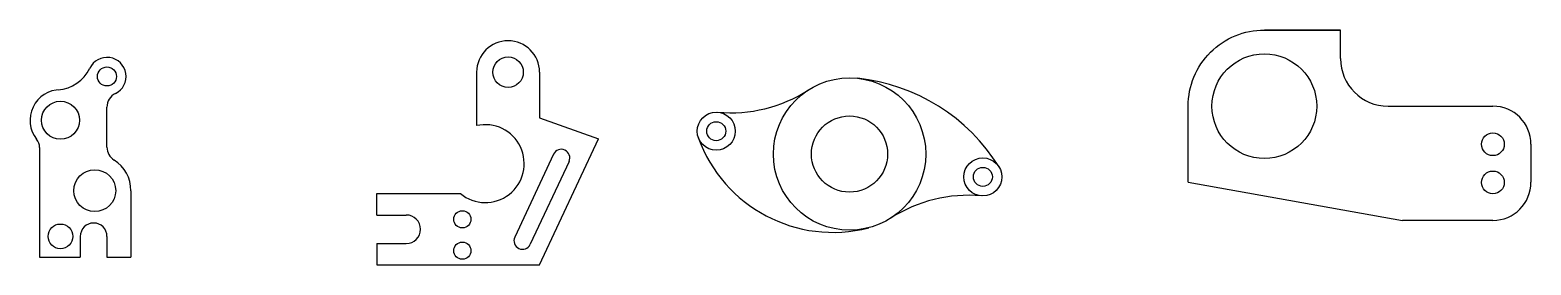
# Model space of a CAD drawing. Header units: millimetres. Extents: x 1723 to 2511, y 1165 to 1288.
import ezdxf

# ---------------------------------------------------------------- set-up
doc = ezdxf.new("R2010")
doc.units = ezdxf.units.MM

msp = doc.modelspace()

# ---------------------------------------------------------------- linework, layer by layer
for p, q in [((2411.11, 1288.49), (2371.11, 1288.49)), ((2411.11, 1273.49), (2411.11, 1288.49)), ((1957.49, 1266.32), (1957.49, 1238.26)), ((1990.49, 1266.32), (1990.49, 1242.32)), ((1738.96, 1257.17), (1738.96, 1257.09)), ((1763.38, 1226.92), (1763.38, 1247.97)), ((2331.11, 1208.49), (2331.11, 1248.49)), ((2436.11, 1248.49), (2491.11, 1248.49)), ((1990.49, 1242.32), (2021.48, 1231.26)), ((1990.49, 1165.07), (2021.48, 1231.26)), ((1727.96, 1226.77), (1727.96, 1169.09)), ((1997.84, 1223.22), (1977.49, 1179.75)), ((2511.11, 1228.49), (2511.11, 1208.49)), ((2005.99, 1219.41), (1985.64, 1175.94)), ((2331.11, 1208.49), (2443.7, 1188.49)), ((1775.96, 1204.09), (1775.96, 1169.09)), ((1904.99, 1202.57), (1948.94, 1202.57)), ((1904.99, 1191.32), (1904.99, 1202.57)), ((1904.99, 1191.32), (1920.49, 1191.32)), ((2491.11, 1188.49), (2443.7, 1188.49)), ((1749.38, 1180.09), (1749.38, 1169.09)), ((1763.38, 1180.09), (1763.38, 1169.09)), ((1904.99, 1176.32), (1920.49, 1176.32)), ((1904.99, 1176.32), (1904.99, 1165.07)), ((1904.99, 1165.07), (1990.49, 1165.07))]:
    msp.add_line(p, q)
msp.add_lwpolyline([(2331.11, 1208.49), (2331.11, 1248.49, -0.414214), (2371.11, 1288.49), (2411.11, 1288.49)], format="xyb")
for points in [[(1727.96, 1169.09), (1749.38, 1169.09)], [(1763.38, 1169.09), (1775.96, 1169.09)]]:
    msp.add_lwpolyline(points)
for centre, radius in [((1763.38, 1264.09), 5), ((1973.99, 1266.32), 8), ((2371.11, 1248.49), 27.5), ((2153.3, 1223.34), 40), ((1738.96, 1241.09), 10), ((2083.3, 1235.34), 10), ((2083.3, 1235.34), 5), ((2153.3, 1223.34), 20), ((2491.11, 1228.49), 6), ((1756.96, 1204.09), 11), ((2223.3, 1211.34), 10), ((2223.3, 1211.34), 5), ((2491.11, 1208.42), 6), ((1949.99, 1189.07), 4.5), ((1738.96, 1180.09), 6.5), ((1949.99, 1172.57), 4.5)]:
    msp.add_circle(centre, radius)
for centre, radius, start, end in [((1973.99, 1266.32), 16.5, 0, 180), ((1763.38, 1264.09), 10, 296.3878, 154.52968), ((2436.11, 1273.49), 25, 180, 270), ((1736.3, 1276.99), 20, 274.24359, 334.52968), ((2146.96, 1163.67), 100, 31.97832, 83.93214), ((1738.96, 1241.09), 16, 90, 218.49995), ((1771.38, 1247.97), 8, 116.3878, 180), ((2090.98, 1319.99), 75, 264.81392, 302.81206), ((2491.11, 1228.49), 20, 0, 90), ((1961.99, 1218.32), 20.45, 230.36926, 102.71191), ((1720.96, 1226.77), 7, 0, 38.49995), ((2144.51, 1257.21), 75, 199.66858, 284.54922), ((1771.38, 1226.92), 8, 180, 237.71797), ((2001.92, 1221.32), 4.5, 334.91269, 154.91269), ((1756.96, 1204.09), 19, 0, 57.71797), ((2491.11, 1208.49), 20, 270, 0), ((2215.62, 1126.68), 75, 84.81392, 122.81206), ((1920.49, 1183.82), 7.5, 270, 90), ((1756.38, 1180.09), 7, 0, 180), ((1981.56, 1177.84), 4.5, 154.91269, 334.91269)]:
    msp.add_arc(centre, radius, start, end)

doc.saveas('drawing.dxf')
